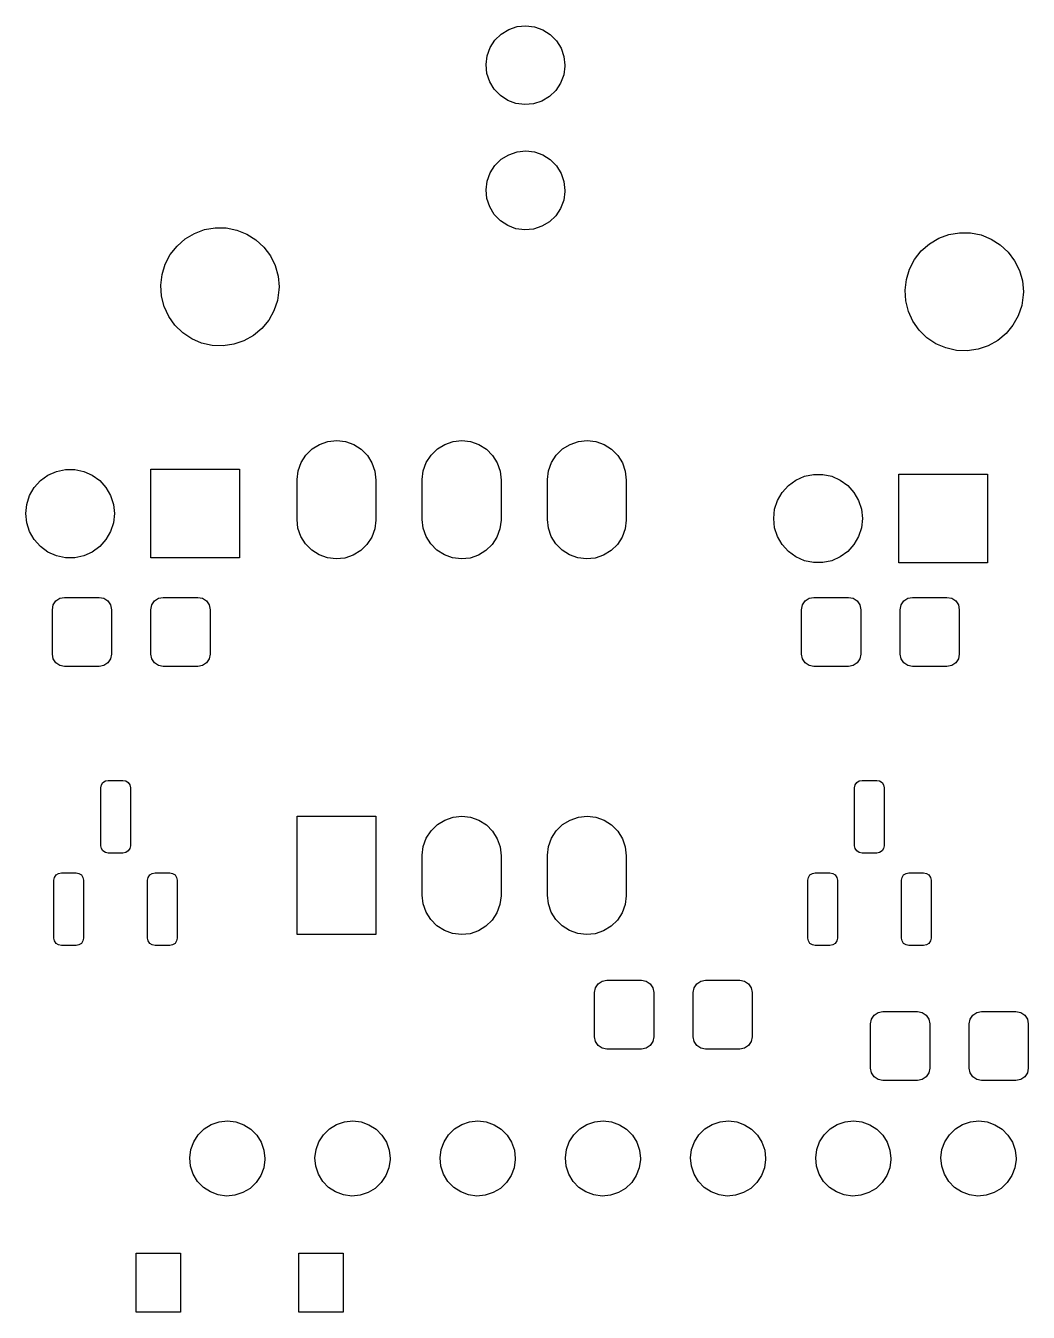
# Model space of a CAD drawing. Extents: x 10 to 287, y -200 to -10.
# Drawn here: x 81.66 to 102, y -97.1 to -71 of the extents above; entities that cross this region are included whole.
import ezdxf

# ---------------------------------------------------------------- set-up
doc = ezdxf.new("R2010")
doc.units = 0
doc.layers.add('BLACK', color=7, linetype='CONTINUOUS')

msp = doc.modelspace()

# ---------------------------------------------------------------- linework, layer by layer
at = {"layer": 'BLACK', "linetype": 'CONTINUOUS'}
for p, q in [((91.18, -71.2994), (91.3075, -71.1746)), ((91.3075, -71.1746), (91.4594, -71.0811)), ((91.4594, -71.0811), (91.6282, -71.0237)), ((91.6282, -71.0237), (91.8056, -71.005)), ((91.8056, -71.005), (91.9827, -71.0261)), ((91.9827, -71.0261), (92.1507, -71.086)), ((92.1507, -71.086), (92.3013, -71.1815)), ((92.3013, -71.1815), (92.427, -71.3081)), ((91.0224, -71.6169), (91.0834, -71.4493)), ((91.0834, -71.4493), (91.18, -71.2994)), ((92.427, -71.3081), (92.5215, -71.4593)), ((92.5215, -71.4593), (92.5801, -71.6278)), ((91.0001, -71.7938), (91.0224, -71.6169)), ((92.5801, -71.6278), (92.6, -71.805)), ((91.0175, -71.9713), (91.0001, -71.7938)), ((91.0738, -72.1406), (91.0175, -71.9713)), ((92.5749, -72.004), (92.5115, -72.1707)), ((92.5997, -71.8273), (92.5749, -72.004)), ((92.6, -71.805), (92.5997, -71.8273)), ((91.1662, -72.2931), (91.0738, -72.1406)), ((92.5115, -72.1707), (92.4128, -72.3192)), ((91.2901, -72.4214), (91.1662, -72.2931)), ((91.4393, -72.5191), (91.2901, -72.4214)), ((91.6065, -72.5812), (91.4393, -72.5191)), ((92.1305, -72.5335), (91.9609, -72.5887)), ((92.2837, -72.4422), (92.1305, -72.5335)), ((92.4128, -72.3192), (92.2837, -72.4422)), ((91.7832, -72.6048), (91.6065, -72.5812)), ((91.9609, -72.5887), (91.7832, -72.6048)), ((91.4594, -73.6211), (91.6282, -73.5637)), ((91.6282, -73.5637), (91.8056, -73.545)), ((91.8056, -73.545), (91.9827, -73.5661)), ((91.9827, -73.5661), (92.1507, -73.626)), ((91.0834, -73.9893), (91.18, -73.8394)), ((91.18, -73.8394), (91.3075, -73.7146)), ((91.3075, -73.7146), (91.4594, -73.6211)), ((92.1507, -73.626), (92.3013, -73.7215)), ((92.3013, -73.7215), (92.427, -73.8481)), ((92.427, -73.8481), (92.5215, -73.9993)), ((91.0224, -74.1569), (91.0834, -73.9893)), ((92.5215, -73.9993), (92.5801, -74.1678)), ((91.0001, -74.3338), (91.0224, -74.1569)), ((91.0175, -74.5113), (91.0001, -74.3338)), ((92.5997, -74.3673), (92.5749, -74.544)), ((92.5801, -74.1678), (92.6, -74.345)), ((92.6, -74.345), (92.5997, -74.3673)), ((91.0738, -74.6806), (91.0175, -74.5113)), ((92.5749, -74.544), (92.5115, -74.7107)), ((91.1662, -74.8331), (91.0738, -74.6806)), ((91.2901, -74.9614), (91.1662, -74.8331)), ((92.4128, -74.8592), (92.2837, -74.9822)), ((92.5115, -74.7107), (92.4128, -74.8592)), ((85.0834, -75.2169), (85.2894, -75.1409)), ((85.2894, -75.1409), (85.5058, -75.1037)), ((85.5058, -75.1037), (85.7254, -75.1066)), ((85.7254, -75.1066), (85.9408, -75.1494)), ((85.9408, -75.1494), (86.1448, -75.2308)), ((91.4393, -75.0591), (91.2901, -74.9614)), ((91.6065, -75.1212), (91.4393, -75.0591)), ((91.7832, -75.1448), (91.6065, -75.1212)), ((91.9609, -75.1287), (91.7832, -75.1448)), ((92.1305, -75.0735), (91.9609, -75.1287)), ((92.2837, -74.9822), (92.1305, -75.0735)), ((84.7296, -75.474), (84.8947, -75.3292)), ((84.8947, -75.3292), (85.0834, -75.2169)), ((86.1448, -75.2308), (86.3305, -75.348)), ((86.3305, -75.348), (86.4918, -75.497)), ((99.9947, -75.4292), (100.183, -75.3169)), ((100.183, -75.3169), (100.389, -75.2409)), ((100.389, -75.2409), (100.606, -75.2037)), ((100.606, -75.2037), (100.825, -75.2066)), ((100.825, -75.2066), (101.041, -75.2494)), ((101.041, -75.2494), (101.245, -75.3308)), ((101.245, -75.3308), (101.431, -75.448)), ((84.4913, -75.8408), (84.5936, -75.6464)), ((84.5936, -75.6464), (84.7296, -75.474)), ((86.4918, -75.497), (86.6232, -75.673)), ((86.6232, -75.673), (86.7203, -75.87)), ((99.6936, -75.7464), (99.8296, -75.574)), ((99.8296, -75.574), (99.9947, -75.4292)), ((101.431, -75.448), (101.592, -75.597)), ((101.592, -75.597), (101.723, -75.773)), ((84.4262, -76.0505), (84.4913, -75.8408)), ((86.7203, -75.87), (86.7799, -76.0813)), ((99.5913, -75.9408), (99.6936, -75.7464)), ((101.723, -75.773), (101.82, -75.97)), ((84.4004, -76.2686), (84.4262, -76.0505)), ((86.7799, -76.0813), (86.8, -76.3)), ((99.5004, -76.3686), (99.5262, -76.1505)), ((99.5262, -76.1505), (99.5913, -75.9408)), ((101.82, -75.97), (101.88, -76.1813)), ((101.88, -76.1813), (101.9, -76.4)), ((84.4148, -76.4877), (84.4004, -76.2686)), ((86.7984, -76.3628), (86.7668, -76.5801)), ((86.8, -76.3), (86.7984, -76.3628)), ((99.5148, -76.5877), (99.5004, -76.3686)), ((101.9, -76.4), (101.898, -76.4628)), ((84.4688, -76.7006), (84.4148, -76.4877)), ((84.5608, -76.9), (84.4688, -76.7006)), ((86.7668, -76.5801), (86.6963, -76.7881)), ((99.5688, -76.8006), (99.5148, -76.5877)), ((101.867, -76.6801), (101.796, -76.8881)), ((101.898, -76.4628), (101.867, -76.6801)), ((84.6875, -77.0793), (84.5608, -76.9)), ((86.589, -76.9797), (86.4485, -77.1485)), ((86.6963, -76.7881), (86.589, -76.9797)), ((99.6608, -77), (99.5688, -76.8006)), ((101.796, -76.8881), (101.689, -77.0797)), ((84.8448, -77.2326), (84.6875, -77.0793)), ((85.0274, -77.3546), (84.8448, -77.2326)), ((86.4485, -77.1485), (86.2797, -77.289)), ((99.7875, -77.1793), (99.6608, -77)), ((99.9448, -77.3326), (99.7875, -77.1793)), ((101.689, -77.0797), (101.549, -77.2485)), ((85.2292, -77.4413), (85.0274, -77.3546)), ((85.4434, -77.4897), (85.2292, -77.4413)), ((85.6628, -77.4984), (85.4434, -77.4897)), ((85.8801, -77.4668), (85.6628, -77.4984)), ((86.0881, -77.3963), (85.8801, -77.4668)), ((86.2797, -77.289), (86.0881, -77.3963)), ((100.127, -77.4546), (99.9448, -77.3326)), ((100.329, -77.5413), (100.127, -77.4546)), ((101.188, -77.4963), (100.98, -77.5668)), ((101.38, -77.389), (101.188, -77.4963)), ((101.549, -77.2485), (101.38, -77.389)), ((100.543, -77.5897), (100.329, -77.5413)), ((100.763, -77.5984), (100.543, -77.5897)), ((100.98, -77.5668), (100.763, -77.5984)), ((87.3439, -79.7142), (87.4713, -79.5894)), ((87.4713, -79.5894), (87.6232, -79.4959)), ((87.6232, -79.4959), (87.7921, -79.4385)), ((87.7921, -79.4385), (87.9695, -79.4198)), ((87.9695, -79.4198), (88.1465, -79.4409)), ((88.1465, -79.4409), (88.3146, -79.5008)), ((88.3146, -79.5008), (88.4651, -79.5963)), ((89.8839, -79.7142), (90.0113, -79.5894)), ((90.0113, -79.5894), (90.1632, -79.4959)), ((90.1632, -79.4959), (90.3321, -79.4385)), ((90.3321, -79.4385), (90.5095, -79.4198)), ((90.5095, -79.4198), (90.6865, -79.4409)), ((90.6865, -79.4409), (90.8546, -79.5008)), ((90.8546, -79.5008), (91.0051, -79.5963)), ((92.4239, -79.7142), (92.5513, -79.5894)), ((92.5513, -79.5894), (92.7032, -79.4959)), ((92.7032, -79.4959), (92.8721, -79.4385)), ((92.8721, -79.4385), (93.0495, -79.4198)), ((93.0495, -79.4198), (93.2265, -79.4409)), ((93.2265, -79.4409), (93.3946, -79.5008)), ((93.3946, -79.5008), (93.5451, -79.5963)), ((87.2473, -79.8641), (87.3439, -79.7142)), ((88.4651, -79.5963), (88.5908, -79.7229)), ((88.5908, -79.7229), (88.6853, -79.8741)), ((89.7873, -79.8641), (89.8839, -79.7142)), ((91.0051, -79.5963), (91.1308, -79.7229)), ((91.1308, -79.7229), (91.2253, -79.8741)), ((92.3273, -79.8641), (92.4239, -79.7142)), ((93.5451, -79.5963), (93.6708, -79.7229)), ((93.6708, -79.7229), (93.7653, -79.8741)), ((82.11, -80.1206), (82.2819, -80.044)), ((82.2819, -80.044), (82.4659, -80.0049)), ((82.4659, -80.0049), (82.6541, -80.0049)), ((82.6541, -80.0049), (82.8381, -80.044)), ((82.8381, -80.044), (83.01, -80.1206)), ((84.2, -81.8), (84.2, -80)), ((84.2, -80), (86, -80)), ((86, -80), (86, -81.8)), ((87.1639, -80.2086), (87.1863, -80.0317)), ((87.1863, -80.0317), (87.2473, -79.8641)), ((88.6853, -79.8741), (88.744, -80.0426)), ((88.744, -80.0426), (88.7639, -80.2198)), ((89.7039, -80.2086), (89.7263, -80.0317)), ((89.7263, -80.0317), (89.7873, -79.8641)), ((91.2253, -79.8741), (91.284, -80.0426)), ((91.284, -80.0426), (91.3039, -80.2198)), ((92.2439, -80.2086), (92.2663, -80.0317)), ((92.2663, -80.0317), (92.3273, -79.8641)), ((93.7653, -79.8741), (93.824, -80.0426)), ((93.824, -80.0426), (93.8439, -80.2198)), ((97.4569, -80.144), (97.6409, -80.1049)), ((97.6409, -80.1049), (97.8291, -80.1049)), ((97.8291, -80.1049), (98.0131, -80.144)), ((99.375, -81.9), (99.375, -80.1)), ((99.375, -80.1), (101.175, -80.1)), ((101.175, -80.1), (101.175, -81.9)), ((81.7378, -80.5339), (81.8319, -80.371)), ((81.8319, -80.371), (81.9578, -80.2312)), ((81.9578, -80.2312), (82.11, -80.1206)), ((83.01, -80.1206), (83.1622, -80.2312)), ((83.1622, -80.2312), (83.2881, -80.371)), ((83.2881, -80.371), (83.3822, -80.5339)), ((87.1639, -80.2198), (87.1639, -80.2086)), ((87.1639, -81.0198), (87.1639, -80.2198)), ((88.7639, -80.2198), (88.7639, -81.0198)), ((89.7039, -80.2198), (89.7039, -80.2086)), ((89.7039, -81.0198), (89.7039, -80.2198)), ((91.3039, -80.2198), (91.3039, -81.0198)), ((92.2439, -80.2198), (92.2439, -80.2086)), ((92.2439, -81.0198), (92.2439, -80.2198)), ((93.8439, -80.2198), (93.8439, -81.0198)), ((97.0069, -80.471), (97.1328, -80.3312)), ((97.1328, -80.3312), (97.285, -80.2206)), ((97.285, -80.2206), (97.4569, -80.144)), ((98.0131, -80.144), (98.185, -80.2206)), ((98.185, -80.2206), (98.3372, -80.3312)), ((98.3372, -80.3312), (98.4631, -80.471)), ((81.6797, -80.7129), (81.7378, -80.5339)), ((83.3822, -80.5339), (83.4403, -80.7129)), ((96.9128, -80.6339), (97.0069, -80.471)), ((98.4631, -80.471), (98.5572, -80.6339)), ((81.66, -80.9), (81.6797, -80.7129)), ((83.4403, -80.7129), (83.46, -80.9)), ((96.835, -81), (96.8547, -80.8129)), ((96.8547, -80.8129), (96.9128, -80.6339)), ((98.5572, -80.6339), (98.6153, -80.8129)), ((98.6153, -80.8129), (98.635, -81)), ((81.6797, -81.0871), (81.66, -80.9)), ((81.7378, -81.2661), (81.6797, -81.0871)), ((83.4403, -81.0871), (83.3822, -81.2661)), ((83.46, -80.9), (83.4403, -81.0871)), ((87.1837, -81.197), (87.1639, -81.0198)), ((88.7638, -81.031), (88.7414, -81.2079)), ((88.7639, -81.0198), (88.7638, -81.031)), ((89.7237, -81.197), (89.7039, -81.0198)), ((91.3038, -81.031), (91.2814, -81.2079)), ((91.3039, -81.0198), (91.3038, -81.031)), ((92.2637, -81.197), (92.2439, -81.0198)), ((93.8438, -81.031), (93.8214, -81.2079)), ((93.8439, -81.0198), (93.8438, -81.031)), ((96.8547, -81.1871), (96.835, -81)), ((98.635, -81), (98.6153, -81.1871)), ((81.8319, -81.429), (81.7378, -81.2661)), ((83.3822, -81.2661), (83.2881, -81.429)), ((87.2424, -81.3655), (87.1837, -81.197)), ((87.3369, -81.5167), (87.2424, -81.3655)), ((88.6804, -81.3755), (88.5838, -81.5254)), ((88.7414, -81.2079), (88.6804, -81.3755)), ((89.7824, -81.3655), (89.7237, -81.197)), ((89.8769, -81.5167), (89.7824, -81.3655)), ((91.2204, -81.3755), (91.1238, -81.5254)), ((91.2814, -81.2079), (91.2204, -81.3755)), ((92.3224, -81.3655), (92.2637, -81.197)), ((92.4169, -81.5167), (92.3224, -81.3655)), ((93.7604, -81.3755), (93.6638, -81.5254)), ((93.8214, -81.2079), (93.7604, -81.3755)), ((96.9128, -81.3661), (96.8547, -81.1871)), ((97.0069, -81.529), (96.9128, -81.3661)), ((98.5572, -81.3661), (98.4631, -81.529)), ((98.6153, -81.1871), (98.5572, -81.3661)), ((81.9578, -81.5688), (81.8319, -81.429)), ((82.11, -81.6794), (81.9578, -81.5688)), ((83.1622, -81.5688), (83.01, -81.6794)), ((83.2881, -81.429), (83.1622, -81.5688)), ((87.4626, -81.6433), (87.3369, -81.5167)), ((87.6132, -81.7388), (87.4626, -81.6433)), ((88.4564, -81.6502), (88.3045, -81.7437)), ((88.5838, -81.5254), (88.4564, -81.6502)), ((90.0026, -81.6433), (89.8769, -81.5167)), ((90.1532, -81.7388), (90.0026, -81.6433)), ((90.9964, -81.6502), (90.8445, -81.7437)), ((91.1238, -81.5254), (90.9964, -81.6502)), ((92.5426, -81.6433), (92.4169, -81.5167)), ((92.6932, -81.7388), (92.5426, -81.6433)), ((93.5364, -81.6502), (93.3845, -81.7437)), ((93.6638, -81.5254), (93.5364, -81.6502)), ((97.1328, -81.6688), (97.0069, -81.529)), ((97.285, -81.7794), (97.1328, -81.6688)), ((98.3372, -81.6688), (98.185, -81.7794)), ((98.4631, -81.529), (98.3372, -81.6688)), ((82.2819, -81.756), (82.11, -81.6794)), ((82.4659, -81.7951), (82.2819, -81.756)), ((82.6541, -81.7951), (82.4659, -81.7951)), ((82.8381, -81.756), (82.6541, -81.7951)), ((83.01, -81.6794), (82.8381, -81.756)), ((86, -81.8), (84.2, -81.8)), ((87.7812, -81.7987), (87.6132, -81.7388)), ((87.9583, -81.8198), (87.7812, -81.7987)), ((88.1357, -81.8011), (87.9583, -81.8198)), ((88.3045, -81.7437), (88.1357, -81.8011)), ((90.3212, -81.7987), (90.1532, -81.7388)), ((90.4983, -81.8198), (90.3212, -81.7987)), ((90.6757, -81.8011), (90.4983, -81.8198)), ((90.8445, -81.7437), (90.6757, -81.8011)), ((92.8612, -81.7987), (92.6932, -81.7388)), ((93.0383, -81.8198), (92.8612, -81.7987)), ((93.2157, -81.8011), (93.0383, -81.8198)), ((93.3845, -81.7437), (93.2157, -81.8011)), ((97.4569, -81.856), (97.285, -81.7794)), ((97.6409, -81.8951), (97.4569, -81.856)), ((97.8291, -81.8951), (97.6409, -81.8951)), ((98.0131, -81.856), (97.8291, -81.8951)), ((98.185, -81.7794), (98.0131, -81.856)), ((101.175, -81.9), (99.375, -81.9)), ((82.219, -82.7543), (82.2732, -82.6732)), ((82.2732, -82.6732), (82.3543, -82.619)), ((82.3543, -82.619), (82.45, -82.6)), ((82.45, -82.6), (83.15, -82.6)), ((83.15, -82.6), (83.2457, -82.619)), ((83.2457, -82.619), (83.3268, -82.6732)), ((83.3268, -82.6732), (83.381, -82.7543)), ((84.219, -82.7543), (84.2732, -82.6732)), ((84.2732, -82.6732), (84.3543, -82.619)), ((84.3543, -82.619), (84.45, -82.6)), ((84.45, -82.6), (85.15, -82.6)), ((85.15, -82.6), (85.2457, -82.619)), ((85.2457, -82.619), (85.3268, -82.6732)), ((85.3268, -82.6732), (85.381, -82.7543)), ((97.419, -82.7543), (97.4732, -82.6732)), ((97.4732, -82.6732), (97.5543, -82.619)), ((97.5543, -82.619), (97.65, -82.6)), ((97.65, -82.6), (98.35, -82.6)), ((98.35, -82.6), (98.4457, -82.619)), ((98.4457, -82.619), (98.5268, -82.6732)), ((98.5268, -82.6732), (98.581, -82.7543)), ((99.419, -82.7543), (99.4732, -82.6732)), ((99.4732, -82.6732), (99.5543, -82.619)), ((99.5543, -82.619), (99.65, -82.6)), ((99.65, -82.6), (100.35, -82.6)), ((100.35, -82.6), (100.446, -82.619)), ((100.446, -82.619), (100.527, -82.6732)), ((100.527, -82.6732), (100.581, -82.7543)), ((82.2, -82.85), (82.219, -82.7543)), ((82.2, -83.75), (82.2, -82.85)), ((83.381, -82.7543), (83.4, -82.85)), ((83.4, -82.85), (83.4, -83.75)), ((84.2, -82.85), (84.219, -82.7543)), ((84.2, -83.75), (84.2, -82.85)), ((85.381, -82.7543), (85.4, -82.85)), ((85.4, -82.85), (85.4, -83.75)), ((97.4, -82.85), (97.419, -82.7543)), ((97.4, -83.75), (97.4, -82.85)), ((98.581, -82.7543), (98.6, -82.85)), ((98.6, -82.85), (98.6, -83.75)), ((99.4, -82.85), (99.419, -82.7543)), ((99.4, -83.75), (99.4, -82.85)), ((100.581, -82.7543), (100.6, -82.85)), ((100.6, -82.85), (100.6, -83.75)), ((82.219, -83.8457), (82.2, -83.75)), ((83.4, -83.75), (83.381, -83.8457)), ((84.219, -83.8457), (84.2, -83.75)), ((85.4, -83.75), (85.381, -83.8457)), ((97.419, -83.8457), (97.4, -83.75)), ((98.6, -83.75), (98.581, -83.8457)), ((99.419, -83.8457), (99.4, -83.75)), ((100.6, -83.75), (100.581, -83.8457)), ((82.2732, -83.9268), (82.219, -83.8457)), ((82.3543, -83.981), (82.2732, -83.9268)), ((82.45, -84), (82.3543, -83.981)), ((83.15, -84), (82.45, -84)), ((83.2457, -83.981), (83.15, -84)), ((83.3268, -83.9268), (83.2457, -83.981)), ((83.381, -83.8457), (83.3268, -83.9268)), ((84.2732, -83.9268), (84.219, -83.8457)), ((84.3543, -83.981), (84.2732, -83.9268)), ((84.45, -84), (84.3543, -83.981)), ((85.15, -84), (84.45, -84)), ((85.2457, -83.981), (85.15, -84)), ((85.3268, -83.9268), (85.2457, -83.981)), ((85.381, -83.8457), (85.3268, -83.9268)), ((97.4732, -83.9268), (97.419, -83.8457)), ((97.5543, -83.981), (97.4732, -83.9268)), ((97.65, -84), (97.5543, -83.981)), ((98.35, -84), (97.65, -84)), ((98.4457, -83.981), (98.35, -84)), ((98.5268, -83.9268), (98.4457, -83.981)), ((98.581, -83.8457), (98.5268, -83.9268)), ((99.4732, -83.9268), (99.419, -83.8457)), ((99.5543, -83.981), (99.4732, -83.9268)), ((99.65, -84), (99.5543, -83.981)), ((100.35, -84), (99.65, -84)), ((100.446, -83.981), (100.35, -84)), ((100.527, -83.9268), (100.446, -83.981)), ((100.581, -83.8457), (100.527, -83.9268)), ((83.1946, -86.4039), (83.2271, -86.3553)), ((83.2271, -86.3553), (83.2758, -86.3228)), ((83.2758, -86.3228), (83.3332, -86.3113)), ((83.3332, -86.3113), (83.6332, -86.3113)), ((83.6332, -86.3113), (83.6906, -86.3228)), ((83.6906, -86.3228), (83.7393, -86.3553)), ((83.7393, -86.3553), (83.7718, -86.4039)), ((98.4886, -86.4039), (98.5211, -86.3553)), ((98.5211, -86.3553), (98.5697, -86.3228)), ((98.5697, -86.3228), (98.6271, -86.3113)), ((98.6271, -86.3113), (98.9271, -86.3113)), ((98.9271, -86.3113), (98.9845, -86.3228)), ((98.9845, -86.3228), (99.0332, -86.3553)), ((99.0332, -86.3553), (99.0657, -86.4039)), ((83.1832, -86.4613), (83.1946, -86.4039)), ((83.1832, -87.6363), (83.1832, -86.4613)), ((83.7718, -86.4039), (83.7832, -86.4613)), ((83.7832, -86.4613), (83.7832, -87.6363)), ((98.4771, -86.4613), (98.4886, -86.4039)), ((98.4771, -87.6363), (98.4771, -86.4613)), ((99.0657, -86.4039), (99.0771, -86.4613)), ((99.0771, -86.4613), (99.0771, -87.6363)), ((87.1639, -89.4398), (87.1639, -87.0398)), ((87.1639, -87.0398), (88.7639, -87.0398)), ((88.7639, -87.0398), (88.7639, -89.4398)), ((90.0113, -87.2094), (90.1632, -87.1159)), ((90.1632, -87.1159), (90.3321, -87.0585)), ((90.3321, -87.0585), (90.5095, -87.0398)), ((90.5095, -87.0398), (90.6865, -87.0609)), ((90.6865, -87.0609), (90.8546, -87.1208)), ((90.8546, -87.1208), (91.0051, -87.2163)), ((92.5513, -87.2094), (92.7032, -87.1159)), ((92.7032, -87.1159), (92.8721, -87.0585)), ((92.8721, -87.0585), (93.0495, -87.0398)), ((93.0495, -87.0398), (93.2265, -87.0609)), ((93.2265, -87.0609), (93.3946, -87.1208)), ((93.3946, -87.1208), (93.5451, -87.2163)), ((89.7873, -87.4841), (89.8839, -87.3342)), ((89.8839, -87.3342), (90.0113, -87.2094)), ((91.0051, -87.2163), (91.1308, -87.3429)), ((91.1308, -87.3429), (91.2253, -87.4941)), ((92.3273, -87.4841), (92.4239, -87.3342)), ((92.4239, -87.3342), (92.5513, -87.2094)), ((93.5451, -87.2163), (93.6708, -87.3429)), ((93.6708, -87.3429), (93.7653, -87.4941)), ((83.1946, -87.6937), (83.1832, -87.6363)), ((83.7832, -87.6363), (83.7718, -87.6937)), ((89.7039, -87.8286), (89.7263, -87.6517)), ((89.7263, -87.6517), (89.7873, -87.4841)), ((91.2253, -87.4941), (91.284, -87.6626)), ((91.284, -87.6626), (91.3039, -87.8398)), ((92.2439, -87.8286), (92.2663, -87.6517)), ((92.2663, -87.6517), (92.3273, -87.4841)), ((93.7653, -87.4941), (93.824, -87.6626)), ((93.824, -87.6626), (93.8439, -87.8398)), ((98.4886, -87.6937), (98.4771, -87.6363)), ((99.0771, -87.6363), (99.0657, -87.6937)), ((83.2271, -87.7424), (83.1946, -87.6937)), ((83.2758, -87.7749), (83.2271, -87.7424)), ((83.3332, -87.7863), (83.2758, -87.7749)), ((83.6332, -87.7863), (83.3332, -87.7863)), ((83.6906, -87.7749), (83.6332, -87.7863)), ((83.7393, -87.7424), (83.6906, -87.7749)), ((83.7718, -87.6937), (83.7393, -87.7424)), ((89.7039, -87.8398), (89.7039, -87.8286)), ((89.7039, -88.6398), (89.7039, -87.8398)), ((91.3039, -87.8398), (91.3039, -88.6398)), ((92.2439, -87.8398), (92.2439, -87.8286)), ((92.2439, -88.6398), (92.2439, -87.8398)), ((93.8439, -87.8398), (93.8439, -88.6398)), ((98.5211, -87.7424), (98.4886, -87.6937)), ((98.5697, -87.7749), (98.5211, -87.7424)), ((98.6271, -87.7863), (98.5697, -87.7749)), ((98.9271, -87.7863), (98.6271, -87.7863)), ((98.9845, -87.7749), (98.9271, -87.7863)), ((99.0332, -87.7424), (98.9845, -87.7749)), ((99.0657, -87.6937), (99.0332, -87.7424)), ((82.2771, -88.2303), (82.3258, -88.1978)), ((82.3258, -88.1978), (82.3832, -88.1863)), ((82.3832, -88.1863), (82.6832, -88.1863)), ((82.6832, -88.1863), (82.7406, -88.1978)), ((82.7406, -88.1978), (82.7893, -88.2303)), ((84.1771, -88.2303), (84.2258, -88.1978)), ((84.2258, -88.1978), (84.2832, -88.1863)), ((84.2832, -88.1863), (84.5832, -88.1863)), ((84.5832, -88.1863), (84.6406, -88.1978)), ((84.6406, -88.1978), (84.6893, -88.2303)), ((97.5711, -88.2303), (97.6197, -88.1978)), ((97.6197, -88.1978), (97.6771, -88.1863)), ((97.6771, -88.1863), (97.9771, -88.1863)), ((97.9771, -88.1863), (98.0345, -88.1978)), ((98.0345, -88.1978), (98.0832, -88.2303)), ((99.4711, -88.2303), (99.5197, -88.1978)), ((99.5197, -88.1978), (99.5771, -88.1863)), ((99.5771, -88.1863), (99.8771, -88.1863)), ((99.8771, -88.1863), (99.9345, -88.1978)), ((99.9345, -88.1978), (99.9832, -88.2303)), ((82.2332, -88.3363), (82.2446, -88.2789)), ((82.2332, -89.5113), (82.2332, -88.3363)), ((82.2446, -88.2789), (82.2771, -88.2303)), ((82.7893, -88.2303), (82.8218, -88.2789)), ((82.8218, -88.2789), (82.8332, -88.3363)), ((82.8332, -88.3363), (82.8332, -89.5113)), ((84.1332, -88.3363), (84.1446, -88.2789)), ((84.1332, -89.5113), (84.1332, -88.3363)), ((84.1446, -88.2789), (84.1771, -88.2303)), ((84.6893, -88.2303), (84.7218, -88.2789)), ((84.7218, -88.2789), (84.7332, -88.3363)), ((84.7332, -88.3363), (84.7332, -89.5113)), ((97.5271, -88.3363), (97.5386, -88.2789)), ((97.5271, -89.5113), (97.5271, -88.3363)), ((97.5386, -88.2789), (97.5711, -88.2303)), ((98.0832, -88.2303), (98.1157, -88.2789)), ((98.1157, -88.2789), (98.1271, -88.3363)), ((98.1271, -88.3363), (98.1271, -89.5113)), ((99.4271, -88.3363), (99.4386, -88.2789)), ((99.4271, -89.5113), (99.4271, -88.3363)), ((99.4386, -88.2789), (99.4711, -88.2303)), ((99.9832, -88.2303), (100.016, -88.2789)), ((100.016, -88.2789), (100.027, -88.3363)), ((100.027, -88.3363), (100.027, -89.5113)), ((89.7237, -88.817), (89.7039, -88.6398)), ((91.3038, -88.651), (91.2814, -88.8279)), ((91.3039, -88.6398), (91.3038, -88.651)), ((92.2637, -88.817), (92.2439, -88.6398)), ((93.8438, -88.651), (93.8214, -88.8279)), ((93.8439, -88.6398), (93.8438, -88.651)), ((89.7824, -88.9855), (89.7237, -88.817)), ((91.2814, -88.8279), (91.2204, -88.9955)), ((92.3224, -88.9855), (92.2637, -88.817)), ((93.8214, -88.8279), (93.7604, -88.9955)), ((89.8769, -89.1367), (89.7824, -88.9855)), ((90.0026, -89.2633), (89.8769, -89.1367)), ((91.1238, -89.1454), (90.9964, -89.2702)), ((91.2204, -88.9955), (91.1238, -89.1454)), ((92.4169, -89.1367), (92.3224, -88.9855)), ((92.5426, -89.2633), (92.4169, -89.1367)), ((93.6638, -89.1454), (93.5364, -89.2702)), ((93.7604, -88.9955), (93.6638, -89.1454)), ((88.7639, -89.4398), (87.1639, -89.4398)), ((90.1532, -89.3588), (90.0026, -89.2633)), ((90.3212, -89.4187), (90.1532, -89.3588)), ((90.4983, -89.4398), (90.3212, -89.4187)), ((90.6757, -89.4211), (90.4983, -89.4398)), ((90.8445, -89.3637), (90.6757, -89.4211)), ((90.9964, -89.2702), (90.8445, -89.3637)), ((92.6932, -89.3588), (92.5426, -89.2633)), ((92.8612, -89.4187), (92.6932, -89.3588)), ((93.0383, -89.4398), (92.8612, -89.4187)), ((93.2157, -89.4211), (93.0383, -89.4398)), ((93.3845, -89.3637), (93.2157, -89.4211)), ((93.5364, -89.2702), (93.3845, -89.3637)), ((82.2446, -89.5687), (82.2332, -89.5113)), ((82.2771, -89.6174), (82.2446, -89.5687)), ((82.3258, -89.6499), (82.2771, -89.6174)), ((82.3832, -89.6613), (82.3258, -89.6499)), ((82.6832, -89.6613), (82.3832, -89.6613)), ((82.7406, -89.6499), (82.6832, -89.6613)), ((82.7893, -89.6174), (82.7406, -89.6499)), ((82.8218, -89.5687), (82.7893, -89.6174)), ((82.8332, -89.5113), (82.8218, -89.5687)), ((84.1446, -89.5687), (84.1332, -89.5113)), ((84.1771, -89.6174), (84.1446, -89.5687)), ((84.2258, -89.6499), (84.1771, -89.6174)), ((84.2832, -89.6613), (84.2258, -89.6499)), ((84.5832, -89.6613), (84.2832, -89.6613)), ((84.6406, -89.6499), (84.5832, -89.6613)), ((84.6893, -89.6174), (84.6406, -89.6499)), ((84.7218, -89.5687), (84.6893, -89.6174)), ((84.7332, -89.5113), (84.7218, -89.5687)), ((97.5386, -89.5687), (97.5271, -89.5113)), ((97.5711, -89.6174), (97.5386, -89.5687)), ((97.6197, -89.6499), (97.5711, -89.6174)), ((97.6771, -89.6613), (97.6197, -89.6499)), ((97.9771, -89.6613), (97.6771, -89.6613)), ((98.0345, -89.6499), (97.9771, -89.6613)), ((98.0832, -89.6174), (98.0345, -89.6499)), ((98.1157, -89.5687), (98.0832, -89.6174)), ((98.1271, -89.5113), (98.1157, -89.5687)), ((99.4386, -89.5687), (99.4271, -89.5113)), ((99.4711, -89.6174), (99.4386, -89.5687)), ((99.5197, -89.6499), (99.4711, -89.6174)), ((99.5771, -89.6613), (99.5197, -89.6499)), ((99.8771, -89.6613), (99.5771, -89.6613)), ((99.9345, -89.6499), (99.8771, -89.6613)), ((99.9832, -89.6174), (99.9345, -89.6499)), ((100.016, -89.5687), (99.9832, -89.6174)), ((100.027, -89.5113), (100.016, -89.5687)), ((93.2, -90.6121), (93.219, -90.5164)), ((93.219, -90.5164), (93.2732, -90.4353)), ((93.2732, -90.4353), (93.3543, -90.3811)), ((93.3543, -90.3811), (93.45, -90.3621)), ((93.45, -90.3621), (94.15, -90.3621)), ((94.15, -90.3621), (94.2457, -90.3811)), ((94.2457, -90.3811), (94.3268, -90.4353)), ((94.3268, -90.4353), (94.381, -90.5164)), ((94.381, -90.5164), (94.4, -90.6121)), ((95.2, -90.6121), (95.219, -90.5164)), ((95.219, -90.5164), (95.2732, -90.4353)), ((95.2732, -90.4353), (95.3543, -90.3811)), ((95.3543, -90.3811), (95.45, -90.3621)), ((95.45, -90.3621), (96.15, -90.3621)), ((96.15, -90.3621), (96.2457, -90.3811)), ((96.2457, -90.3811), (96.3268, -90.4353)), ((96.3268, -90.4353), (96.381, -90.5164)), ((96.381, -90.5164), (96.4, -90.6121)), ((93.2, -91.5121), (93.2, -90.6121)), ((94.4, -90.6121), (94.4, -91.5121)), ((95.2, -91.5121), (95.2, -90.6121)), ((96.4, -90.6121), (96.4, -91.5121)), ((98.8732, -91.0732), (98.9543, -91.019)), ((98.9543, -91.019), (99.05, -91)), ((99.05, -91), (99.75, -91)), ((99.75, -91), (99.8457, -91.019)), ((99.8457, -91.019), (99.9268, -91.0732)), ((100.873, -91.0732), (100.954, -91.019)), ((100.954, -91.019), (101.05, -91)), ((101.05, -91), (101.75, -91)), ((101.75, -91), (101.846, -91.019)), ((101.846, -91.019), (101.927, -91.0732)), ((98.8, -91.25), (98.819, -91.1543)), ((98.8, -92.15), (98.8, -91.25)), ((98.819, -91.1543), (98.8732, -91.0732)), ((99.9268, -91.0732), (99.981, -91.1543)), ((99.981, -91.1543), (100, -91.25)), ((100, -91.25), (100, -92.15)), ((100.8, -91.25), (100.819, -91.1543)), ((100.8, -92.15), (100.8, -91.25)), ((100.819, -91.1543), (100.873, -91.0732)), ((101.927, -91.0732), (101.981, -91.1543)), ((101.981, -91.1543), (102, -91.25)), ((102, -91.25), (102, -92.15)), ((93.219, -91.6077), (93.2, -91.5121)), ((94.4, -91.5121), (94.381, -91.6077)), ((95.219, -91.6077), (95.2, -91.5121)), ((96.4, -91.5121), (96.381, -91.6077)), ((93.2732, -91.6888), (93.219, -91.6077)), ((93.3543, -91.743), (93.2732, -91.6888)), ((93.45, -91.7621), (93.3543, -91.743)), ((94.15, -91.7621), (93.45, -91.7621)), ((94.2457, -91.743), (94.15, -91.7621)), ((94.3268, -91.6888), (94.2457, -91.743)), ((94.381, -91.6077), (94.3268, -91.6888)), ((95.2732, -91.6888), (95.219, -91.6077)), ((95.3543, -91.743), (95.2732, -91.6888)), ((95.45, -91.7621), (95.3543, -91.743)), ((96.15, -91.7621), (95.45, -91.7621)), ((96.2457, -91.743), (96.15, -91.7621)), ((96.3268, -91.6888), (96.2457, -91.743)), ((96.381, -91.6077), (96.3268, -91.6888)), ((98.819, -92.2457), (98.8, -92.15)), ((98.8732, -92.3268), (98.819, -92.2457)), ((98.9543, -92.381), (98.8732, -92.3268)), ((99.9268, -92.3268), (99.8457, -92.381)), ((99.981, -92.2457), (99.9268, -92.3268)), ((100, -92.15), (99.981, -92.2457)), ((100.819, -92.2457), (100.8, -92.15)), ((100.873, -92.3268), (100.819, -92.2457)), ((100.954, -92.381), (100.873, -92.3268)), ((101.927, -92.3268), (101.846, -92.381)), ((101.981, -92.2457), (101.927, -92.3268)), ((102, -92.15), (101.981, -92.2457)), ((99.05, -92.4), (98.9543, -92.381)), ((99.75, -92.4), (99.05, -92.4)), ((99.8457, -92.381), (99.75, -92.4)), ((101.05, -92.4), (100.954, -92.381)), ((101.75, -92.4), (101.05, -92.4)), ((101.846, -92.381), (101.75, -92.4)), ((85.1595, -93.4984), (85.2809, -93.3795)), ((85.2809, -93.3795), (85.4256, -93.2905)), ((85.4256, -93.2905), (85.5864, -93.2358)), ((85.5864, -93.2358), (85.7553, -93.218)), ((85.7553, -93.218), (85.924, -93.2381)), ((85.924, -93.2381), (86.084, -93.2951)), ((86.084, -93.2951), (86.2275, -93.3861)), ((86.2275, -93.3861), (86.3472, -93.5067)), ((87.6995, -93.4984), (87.8209, -93.3795)), ((87.8209, -93.3795), (87.9656, -93.2905)), ((87.9656, -93.2905), (88.1264, -93.2358)), ((88.1264, -93.2358), (88.2953, -93.218)), ((88.2953, -93.218), (88.464, -93.2381)), ((88.464, -93.2381), (88.624, -93.2951)), ((88.624, -93.2951), (88.7675, -93.3861)), ((88.7675, -93.3861), (88.8872, -93.5067)), ((90.2395, -93.4984), (90.3609, -93.3795)), ((90.3609, -93.3795), (90.5056, -93.2905)), ((90.5056, -93.2905), (90.6664, -93.2358)), ((90.6664, -93.2358), (90.8353, -93.218)), ((90.8353, -93.218), (91.004, -93.2381)), ((91.004, -93.2381), (91.164, -93.2951)), ((91.164, -93.2951), (91.3075, -93.3861)), ((91.3075, -93.3861), (91.4272, -93.5067)), ((92.7795, -93.4984), (92.9009, -93.3795)), ((92.9009, -93.3795), (93.0456, -93.2905)), ((93.0456, -93.2905), (93.2064, -93.2358)), ((93.2064, -93.2358), (93.3753, -93.218)), ((93.3753, -93.218), (93.544, -93.2381)), ((93.544, -93.2381), (93.704, -93.2951)), ((93.704, -93.2951), (93.8475, -93.3861)), ((93.8475, -93.3861), (93.9672, -93.5067)), ((95.3195, -93.4984), (95.4409, -93.3795)), ((95.4409, -93.3795), (95.5856, -93.2905)), ((95.5856, -93.2905), (95.7464, -93.2358)), ((95.7464, -93.2358), (95.9153, -93.218)), ((95.9153, -93.218), (96.084, -93.2381)), ((96.084, -93.2381), (96.244, -93.2951)), ((96.244, -93.2951), (96.3875, -93.3861)), ((96.3875, -93.3861), (96.5072, -93.5067)), ((97.8595, -93.4984), (97.9809, -93.3795)), ((97.9809, -93.3795), (98.1256, -93.2905)), ((98.1256, -93.2905), (98.2864, -93.2358)), ((98.2864, -93.2358), (98.4553, -93.218)), ((98.4553, -93.218), (98.624, -93.2381)), ((98.624, -93.2381), (98.784, -93.2951)), ((98.784, -93.2951), (98.9275, -93.3861)), ((98.9275, -93.3861), (99.0472, -93.5067)), ((100.399, -93.4984), (100.521, -93.3795)), ((100.521, -93.3795), (100.666, -93.2905)), ((100.666, -93.2905), (100.826, -93.2358)), ((100.826, -93.2358), (100.995, -93.218)), ((100.995, -93.218), (101.164, -93.2381)), ((101.164, -93.2381), (101.324, -93.2951)), ((101.324, -93.2951), (101.467, -93.3861)), ((101.467, -93.3861), (101.587, -93.5067)), ((85.0094, -93.8008), (85.0675, -93.6412)), ((85.0675, -93.6412), (85.1595, -93.4984)), ((86.3472, -93.5067), (86.4372, -93.6508)), ((86.4372, -93.6508), (86.4931, -93.8112)), ((87.5494, -93.8008), (87.6075, -93.6412)), ((87.6075, -93.6412), (87.6995, -93.4984)), ((88.8872, -93.5067), (88.9772, -93.6508)), ((88.9772, -93.6508), (89.0331, -93.8112)), ((90.0894, -93.8008), (90.1475, -93.6412)), ((90.1475, -93.6412), (90.2395, -93.4984)), ((91.4272, -93.5067), (91.5172, -93.6508)), ((91.5172, -93.6508), (91.5731, -93.8112)), ((92.6294, -93.8008), (92.6875, -93.6412)), ((92.6875, -93.6412), (92.7795, -93.4984)), ((93.9672, -93.5067), (94.0572, -93.6508)), ((94.0572, -93.6508), (94.1131, -93.8112)), ((95.1694, -93.8008), (95.2275, -93.6412)), ((95.2275, -93.6412), (95.3195, -93.4984)), ((96.5072, -93.5067), (96.5972, -93.6508)), ((96.5972, -93.6508), (96.6531, -93.8112)), ((97.7094, -93.8008), (97.7675, -93.6412)), ((97.7675, -93.6412), (97.8595, -93.4984)), ((99.0472, -93.5067), (99.1372, -93.6508)), ((99.1372, -93.6508), (99.1931, -93.8112)), ((100.249, -93.8008), (100.307, -93.6412)), ((100.307, -93.6412), (100.399, -93.4984)), ((101.587, -93.5067), (101.677, -93.6508)), ((101.677, -93.6508), (101.733, -93.8112)), ((84.9881, -93.9694), (85.0094, -93.8008)), ((86.4931, -93.8112), (86.512, -93.98)), ((87.5281, -93.9694), (87.5494, -93.8008)), ((89.0331, -93.8112), (89.052, -93.98)), ((90.0681, -93.9694), (90.0894, -93.8008)), ((91.5731, -93.8112), (91.592, -93.98)), ((92.6081, -93.9694), (92.6294, -93.8008)), ((94.1131, -93.8112), (94.132, -93.98)), ((95.1481, -93.9694), (95.1694, -93.8008)), ((96.6531, -93.8112), (96.672, -93.98)), ((97.6881, -93.9694), (97.7094, -93.8008)), ((99.1931, -93.8112), (99.212, -93.98)), ((100.228, -93.9694), (100.249, -93.8008)), ((101.733, -93.8112), (101.752, -93.98)), ((85.0047, -94.1384), (84.9881, -93.9694)), ((85.0583, -94.2996), (85.0047, -94.1384)), ((86.4881, -94.1695), (86.4277, -94.3283)), ((86.5117, -94.0013), (86.4881, -94.1695)), ((86.512, -93.98), (86.5117, -94.0013)), ((87.5447, -94.1384), (87.5281, -93.9694)), ((87.5983, -94.2996), (87.5447, -94.1384)), ((89.0281, -94.1695), (88.9677, -94.3283)), ((89.0517, -94.0013), (89.0281, -94.1695)), ((89.052, -93.98), (89.0517, -94.0013)), ((90.0847, -94.1384), (90.0681, -93.9694)), ((90.1383, -94.2996), (90.0847, -94.1384)), ((91.5681, -94.1695), (91.5077, -94.3283)), ((91.5917, -94.0013), (91.5681, -94.1695)), ((91.592, -93.98), (91.5917, -94.0013)), ((92.6247, -94.1384), (92.6081, -93.9694)), ((92.6783, -94.2996), (92.6247, -94.1384)), ((94.1081, -94.1695), (94.0477, -94.3283)), ((94.1317, -94.0013), (94.1081, -94.1695)), ((94.132, -93.98), (94.1317, -94.0013)), ((95.1647, -94.1384), (95.1481, -93.9694)), ((95.2183, -94.2996), (95.1647, -94.1384)), ((96.6481, -94.1695), (96.5877, -94.3283)), ((96.6717, -94.0013), (96.6481, -94.1695)), ((96.672, -93.98), (96.6717, -94.0013)), ((97.7047, -94.1384), (97.6881, -93.9694)), ((97.7583, -94.2996), (97.7047, -94.1384)), ((99.1881, -94.1695), (99.1277, -94.3283)), ((99.2117, -94.0013), (99.1881, -94.1695)), ((99.212, -93.98), (99.2117, -94.0013)), ((100.245, -94.1384), (100.228, -93.9694)), ((100.298, -94.2996), (100.245, -94.1384)), ((101.728, -94.1695), (101.668, -94.3283)), ((101.752, -94.0013), (101.728, -94.1695)), ((101.752, -93.98), (101.752, -94.0013)), ((85.1463, -94.4449), (85.0583, -94.2996)), ((85.2643, -94.5671), (85.1463, -94.4449)), ((86.4277, -94.3283), (86.3337, -94.4698)), ((87.6863, -94.4449), (87.5983, -94.2996)), ((87.8043, -94.5671), (87.6863, -94.4449)), ((88.9677, -94.3283), (88.8737, -94.4698)), ((90.2263, -94.4449), (90.1383, -94.2996)), ((90.3443, -94.5671), (90.2263, -94.4449)), ((91.5077, -94.3283), (91.4137, -94.4698)), ((92.7663, -94.4449), (92.6783, -94.2996)), ((92.8843, -94.5671), (92.7663, -94.4449)), ((94.0477, -94.3283), (93.9537, -94.4698)), ((95.3063, -94.4449), (95.2183, -94.2996)), ((95.4243, -94.5671), (95.3063, -94.4449)), ((96.5877, -94.3283), (96.4937, -94.4698)), ((97.8463, -94.4449), (97.7583, -94.2996)), ((97.9643, -94.5671), (97.8463, -94.4449)), ((99.1277, -94.3283), (99.0337, -94.4698)), ((100.386, -94.4449), (100.298, -94.2996)), ((100.504, -94.5671), (100.386, -94.4449)), ((101.668, -94.3283), (101.574, -94.4698)), ((85.4064, -94.6602), (85.2643, -94.5671)), ((85.5657, -94.7194), (85.4064, -94.6602)), ((85.734, -94.7418), (85.5657, -94.7194)), ((86.0648, -94.6739), (85.9032, -94.7264)), ((86.2107, -94.587), (86.0648, -94.6739)), ((86.3337, -94.4698), (86.2107, -94.587)), ((87.9464, -94.6602), (87.8043, -94.5671)), ((88.1057, -94.7194), (87.9464, -94.6602)), ((88.274, -94.7418), (88.1057, -94.7194)), ((88.6048, -94.6739), (88.4432, -94.7264)), ((88.7507, -94.587), (88.6048, -94.6739)), ((88.8737, -94.4698), (88.7507, -94.587)), ((90.4864, -94.6602), (90.3443, -94.5671)), ((90.6457, -94.7194), (90.4864, -94.6602)), ((90.814, -94.7418), (90.6457, -94.7194)), ((91.1448, -94.6739), (90.9832, -94.7264)), ((91.2907, -94.587), (91.1448, -94.6739)), ((91.4137, -94.4698), (91.2907, -94.587)), ((93.0264, -94.6602), (92.8843, -94.5671)), ((93.1857, -94.7194), (93.0264, -94.6602)), ((93.354, -94.7418), (93.1857, -94.7194)), ((93.6848, -94.6739), (93.5232, -94.7264)), ((93.8307, -94.587), (93.6848, -94.6739)), ((93.9537, -94.4698), (93.8307, -94.587)), ((95.5664, -94.6602), (95.4243, -94.5671)), ((95.7257, -94.7194), (95.5664, -94.6602)), ((95.894, -94.7418), (95.7257, -94.7194)), ((96.2248, -94.6739), (96.0632, -94.7264)), ((96.3707, -94.587), (96.2248, -94.6739)), ((96.4937, -94.4698), (96.3707, -94.587)), ((98.1064, -94.6602), (97.9643, -94.5671)), ((98.2657, -94.7194), (98.1064, -94.6602)), ((98.434, -94.7418), (98.2657, -94.7194)), ((98.7648, -94.6739), (98.6032, -94.7264)), ((98.9107, -94.587), (98.7648, -94.6739)), ((99.0337, -94.4698), (98.9107, -94.587)), ((100.646, -94.6602), (100.504, -94.5671)), ((100.806, -94.7194), (100.646, -94.6602)), ((100.974, -94.7418), (100.806, -94.7194)), ((101.305, -94.6739), (101.143, -94.7264)), ((101.451, -94.587), (101.305, -94.6739)), ((101.574, -94.4698), (101.451, -94.587)), ((85.9032, -94.7264), (85.734, -94.7418)), ((88.4432, -94.7264), (88.274, -94.7418)), ((90.9832, -94.7264), (90.814, -94.7418)), ((93.5232, -94.7264), (93.354, -94.7418)), ((96.0632, -94.7264), (95.894, -94.7418)), ((98.6032, -94.7264), (98.434, -94.7418)), ((101.143, -94.7264), (100.974, -94.7418)), ((83.9, -97.1), (83.9, -95.9)), ((83.9, -95.9), (84.8, -95.9)), ((84.8, -95.9), (84.8, -97.1)), ((87.2, -97.1), (87.2, -95.9)), ((87.2, -95.9), (88.1, -95.9)), ((88.1, -95.9), (88.1, -97.1)), ((84.8, -97.1), (83.9, -97.1)), ((88.1, -97.1), (87.2, -97.1))]:
    msp.add_line(p, q, dxfattribs=at)

doc.saveas('drawing.dxf')
